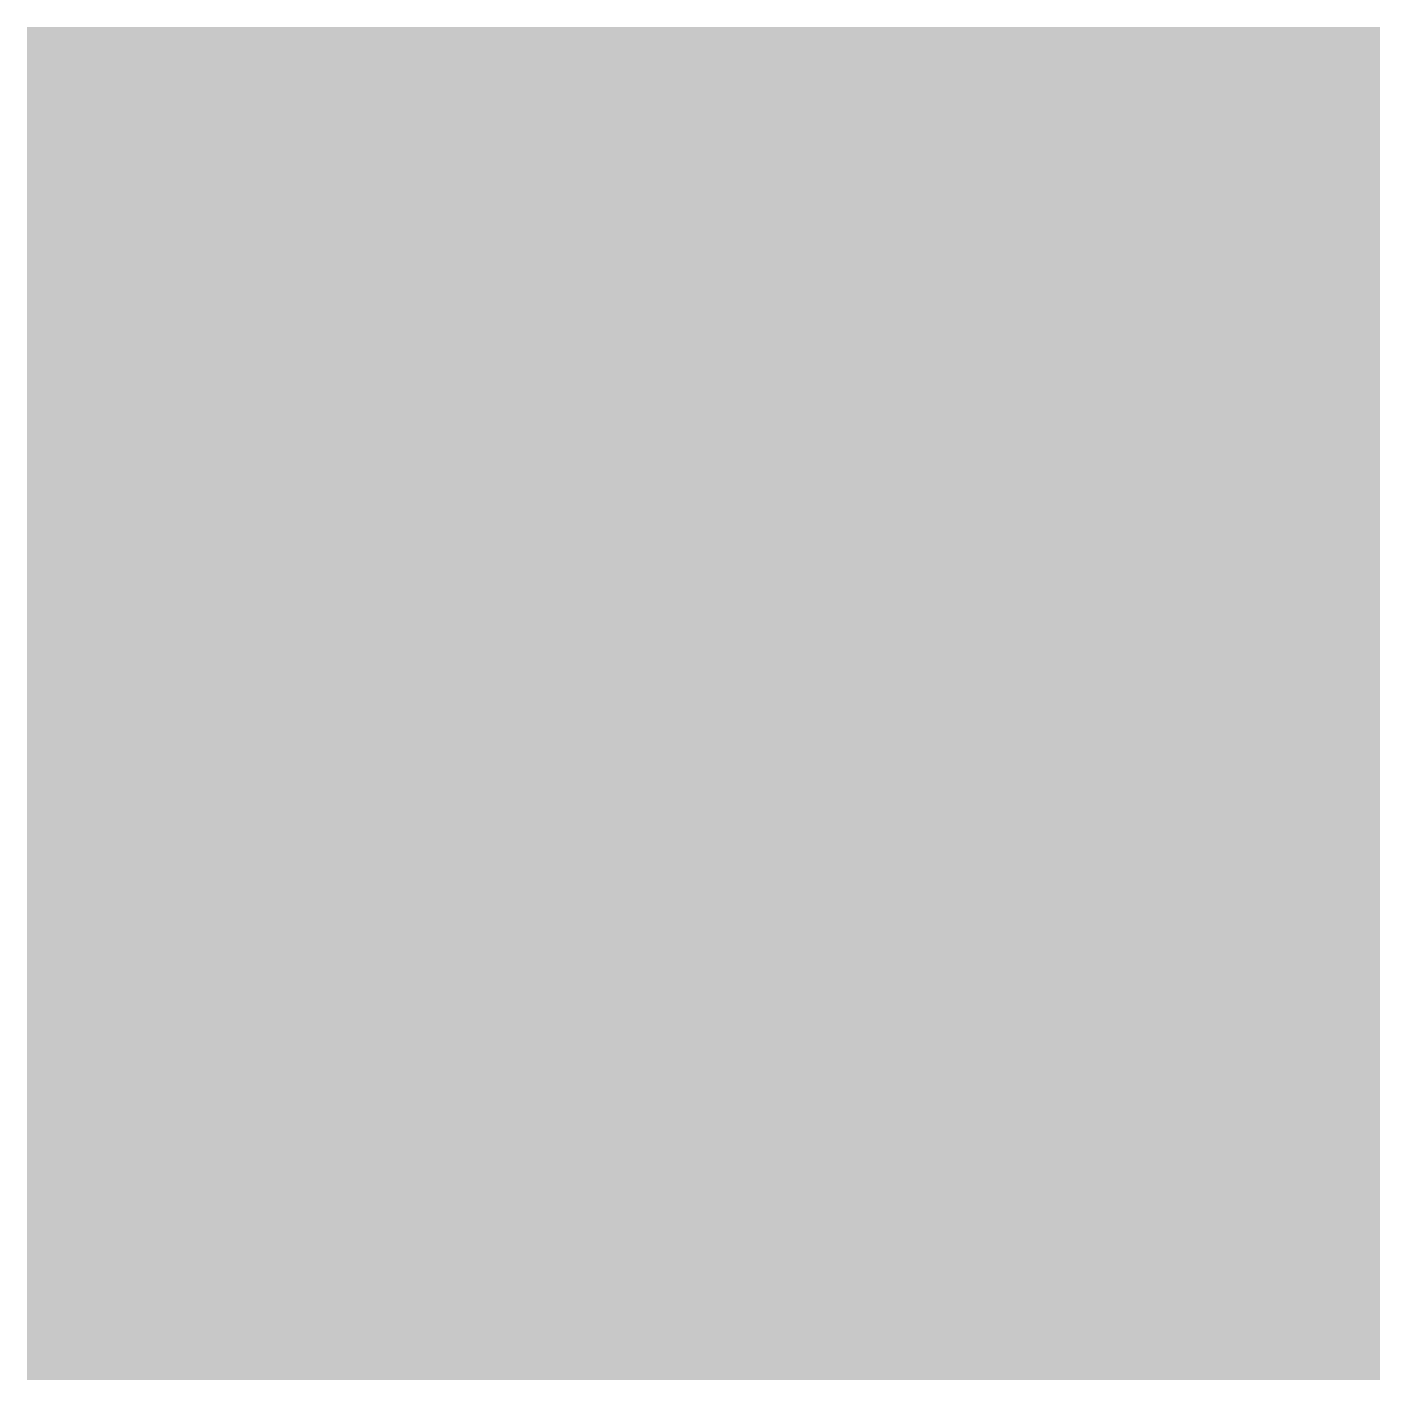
# Model space of a CAD drawing. Header units: millimetres. Extents: x 0 to 10, y 0 to 10.
import ezdxf

# ---------------------------------------------------------------- set-up
doc = ezdxf.new("R2010")
doc.units = ezdxf.units.MM

msp = doc.modelspace()

# ---------------------------------------------------------------- linework, layer by layer
msp.add_solid([(0, 0), (10, 0), (0, 10), (10, 10)])

doc.saveas('drawing.dxf')
